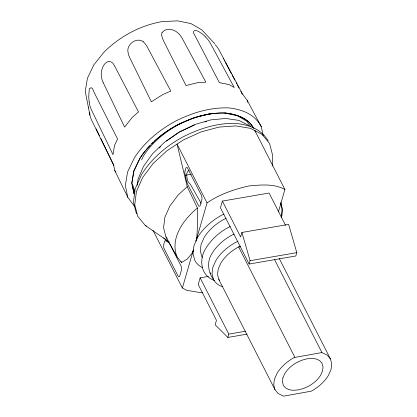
<?xml version="1.0" encoding="UTF-8"?>
<svg xmlns="http://www.w3.org/2000/svg" width="417" height="417" viewBox="0 0 417 417"><rect width="100%" height="100%" fill="white"/><g stroke="black" fill="none" stroke-linecap="round" stroke-linejoin="round"><path stroke-width="0.63" d="M272.536 165.956L272.577 155.046L269.554 143.464L262.038 134.368L250.544 128.373L235.855 125.898L218.972 127.096L201.046 131.902L183.303 139.976L166.941 150.772L153.086 163.558L142.677 177.454L136.427 191.523L134.754 204.799L137.782 216.381L145.293 225.482L169.323 242.063M103.046 82.305L124.605 127.096L132.194 117.474L138.491 111.902L115.827 68.268A36.915 9.351 75.3 0 0 112.59 62.863C105.736 57.447 100.471 69.316 101.336 75.237A29.623 22.987 -26.8 0 0 103.035 82.311M137.334 185.211L137.964 179.43L143.396 166.524L152.544 153.769L164.778 142.009L179.253 132.027L194.968 124.485L210.846 119.867L225.785 118.47L238.764 120.372L248.886 125.413M281.188 217.048L282.184 209.125L280.61 203.105M281.532 217.695C282.71 212.639 282.309 207.285 280.876 202.323M185.018 171.064L185.826 168.265A3.253 1.282 83.5 0 1 186.154 167.566L187.066 167.472A2.836 1.121 83.5 0 1 187.514 168.087L201.447 195.432A2.836 1.121 83.5 0 1 201.797 196.386L202.016 198.695A3.253 1.282 83.5 0 1 201.849 199.707L200.191 205.414A3.253 1.282 83.5 0 1 199.868 206.113L198.951 206.207A2.836 1.121 83.5 0 1 198.502 205.591L188.062 185.096A13.641 5.39 83.5 0 1 186.008 178.909L184.986 173.946A3.039 1.199 83.5 0 1 185.023 171.074M202.756 292.703L201.458 292.791L186.769 290.315L182.385 288.027L193.431 249.913L192.086 253.171L187.447 258.91L181.609 262.496L177.043 256.971L165.956 236.866L163.563 227.718L164.882 217.231L169.823 206.118L178.049 195.135L187.223 186.67L177.069 144.089L207.046 202.933L196 241.047L196.834 236.778L197.679 223.595L197.397 208L187.223 186.67M208.458 276.393L200.139 277.826L198.205 284.498L216.454 320.313L215.162 324.765L227.849 337.442L247.046 334.132M222.376 201.088L220.442 207.76L249.116 264.044L295.83 255.986L296.8 252.65L288.627 224.398L241.912 232.457L240.625 236.903L222.376 201.088L269.09 193.029L285.572 225.378M227.849 337.442L228.813 334.106L200.139 277.826M249.116 264.044L250.085 260.708L241.912 232.457M278.384 211.992L284.905 189.5L254.923 130.662L255.23 131.908M139.992 158.074L133.815 170.892L131.772 183.099L134.013 193.879M141.587 159.925L143.542 155.869A70.708 44.687 -26.8 0 1 179.555 124.073C193.853 116.911 209.527 112.465 225.613 113.038C236.048 114.42 247.761 117.667 253.135 127.597M143.224 41.622C136.792 37.337 128.384 43.102 127.779 50.165L127.899 50.947A30.649 20.678 15 0 0 129.619 57.442L151.34 101.8L162.906 94.487L170.798 91.088L147.582 47.522A35.69 20.657 -81.8 0 0 143.719 42.195L143.203 41.596M159.19 148.04L160.55 146.727M197.397 208C183.574 219.478 169.662 238.269 177.043 256.971M189.109 170.355C185.727 172.059 186.733 176.297 187.269 179.3A7.73 7.209 -54.3 0 0 187.999 181.51L188.995 182.969A9.622 8.976 -54.3 0 0 190.298 184.173L201.15 203.334M166.44 141.04L179.305 132.121M207.046 202.933C219.54 194.223 234.213 189.302 248.954 185.94C260.865 184.867 274.037 183.454 284.905 189.5M179.883 131.84L194.499 125.011M223.96 214.135L221.63 215.193A48.325 30.477 -27 0 0 197.663 237.309L193.973 245.608L192.988 253.442L194.775 260.276A38.583 24.332 -27 0 0 202.334 267.657M226.077 218.378L223.783 219.42A39.657 25.01 -27 0 0 204.111 237.57L201.088 244.383L200.28 250.81L201.745 256.419A31.666 19.969 -27 0 0 202.36 257.503M230.288 226.467C220.588 231.143 212.19 238.488 206.29 247.505L205.977 248.167C198.471 259.384 200.65 276.205 214.771 280.552M234.093 234.109L231.8 235.152A39.657 25.01 -27 0 0 212.128 253.301C206.629 261.443 207.901 271.712 213.473 279.442A31.666 19.969 -27 0 0 222.678 286.75M237.81 241.401L235.516 242.444A39.657 25.01 -27 0 0 215.844 260.594L212.821 267.406L212.008 273.833L213.473 279.442M240.348 246.192L237.977 247.271A34.486 21.752 -27 0 0 220.869 263.054L218.237 268.975L217.533 274.563L218.81 279.442L274.991 389.702L278.155 393.533L283.55 396.15L311.306 391.172A34.486 21.752 -27 0 0 328.414 375.389L331.041 369.467L331.744 363.879L330.472 359.001L279.317 258.608M330.472 359.001L327.309 355.169L321.914 352.553L294.157 357.531A34.486 21.752 -27 0 0 277.05 373.314L274.417 379.235L273.714 384.828L274.991 389.702M205.346 36.868L206.014 37.53A36.425 27.36 -4.6 0 1 210.481 43.436L234.234 87.518L229.35 84.677L219.363 82.629L196.709 38.963A31.004 1.501 65.3 0 0 193.869 33.61L193.493 33.026C192.915 25.969 204.382 35.226 205.331 36.837M204.929 121.952L206.769 121.41M253.963 128.671C248.506 118.225 236.595 114.352 225.607 113.038C208.964 112.439 192.81 117.286 178.033 124.657A74.429 46.939 -27 0 0 140.128 158.168L133.94 170.98L131.887 183.183L134.102 193.947M210.429 113.685L194.171 117.62L177.934 124.589A74.481 47.069 -26.8 0 0 154.363 141.128M197.168 116.671L210.408 113.716M185.263 175.296L191.33 174.249M240.536 246.64L238.649 246.963L294.829 357.223M250.085 260.708L296.8 252.65M228.813 334.106L245.451 331.239M89.671 113.846L89.368 112.147L89.931 113.122M224.82 113.101L237.221 115.66L246.77 121.211L250.925 126.825M145.293 225.482L146.388 226.05M165.617 240.797L167.728 241.985A13.641 5.39 83.5 0 1 170.579 245.42L181.025 265.926A2.836 1.121 83.5 0 1 181.374 266.875L181.588 269.189A3.253 1.282 83.5 0 1 181.421 270.195L179.769 275.903A3.253 1.282 83.5 0 1 179.44 276.601L178.528 276.695A2.836 1.121 83.5 0 1 178.08 276.085L164.147 248.735A2.836 1.121 83.5 0 1 163.792 247.781L163.579 245.472A3.253 1.282 83.5 0 1 163.745 244.466L164.559 241.667A3.039 1.199 83.5 0 1 165.617 240.786M163.652 237.935L168.249 241.511M215.594 45.192L215.063 44.65M268.246 140.91C261.089 128.744 247.938 124.386 234.552 123.338C216.069 123.197 198.247 128.91 182 137.417A81.904 51.656 -27 0 0 141.368 174.9L135.124 188.964L133.45 202.245L136.474 213.827M218.81 279.442L219.603 280.401M165.956 236.866L167.196 238.373M214.745 43.733L201.812 29.857L190.96 23.592L177.684 20.86L162.208 21.569C140.049 25.432 119.57 36.566 103.718 52.448L93.872 64.88L87.414 78.26L85.256 91.391L89.936 115.17M263.127 135.541L261.323 126.778L247.286 100.476L242.428 93.893L219.238 50.301A29.935 12.963 86 0 0 215.923 45.542M261.323 126.778C254.792 114.216 242.261 109.416 228.865 107.909C210.481 107.237 192.628 112.606 176.302 120.748A82.217 51.854 -27 0 0 134.436 157.767L127.597 171.919L125.329 185.398L127.774 197.288L134.769 206.769M89.676 113.867L89.832 114.665A37.744 20.61 31 0 0 91.969 120.867L113.664 165.21L114.743 170.454L115.863 171.971M180.999 261.376L181.609 262.496M225.373 62.336L231.425 73.752M232.029 74.893L234.75 80.033M236.262 82.884L236.866 84.025M237.471 85.167L238.988 88.023M240.802 91.448L242.313 94.305M274.605 259.702L321.914 352.553M152.997 230.34L182.385 288.027M97.505 131.756L99.465 135.76M100.883 138.668L113.924 165.408M114.743 170.454L127.774 197.288M133.226 185.841L134.915 192.122M88.315 107.289L88.43 107.857M247.286 100.476L247.646 102.228M89.191 102.071L88.727 96.728L89.306 88.706L91.203 87.685L92.621 88.675L92.866 89.384A38.015 6.344 55.1 0 0 95.472 95.112L117.578 139.038L114.566 145.278L112.991 154.634L91.292 109.509A29.299 20.11 -66.9 0 1 89.202 102.066M140.326 157.563A74.481 47.069 -26.8 0 1 145.543 150.438M146.377 149.437A74.481 47.069 -26.8 0 1 149.891 145.528M151.626 143.756A74.481 47.069 -26.8 0 1 153.43 141.999M97.239 131.214A29.935 12.963 86 0 1 96.734 130.073M96.489 129.478A29.935 12.963 86 0 1 96.249 128.874M223.204 58.531A37.744 20.61 31 0 1 223.543 59.063M224.184 60.131A37.744 20.61 31 0 1 224.773 61.195M210.731 273.761A31.666 19.969 -27 0 1 210.053 272.702M282.914 377.771L282.418 381.685L283.31 385.099A19.276 12.156 -27 0 0 293.245 390.276L298.218 389.921L303.503 388.508L308.731 386.126A24.139 15.226 -27 0 0 320.709 375.081L322.549 370.932L323.039 367.017L322.148 363.603A19.276 12.156 -27 0 0 312.218 358.427L307.24 358.782L301.96 360.199L296.727 362.576A24.139 15.226 -27 0 0 284.754 373.622L282.914 377.771M161.994 32.724L161.546 35.049L161.765 35.706A31.4 11.676 44 0 0 163.902 41.575L186.018 85.527L198.466 82.488L205.842 82.159L182.224 38.432A35.466 26.714 -48.5 0 0 177.913 32.922C173.529 28.966 166.07 27.35 161.994 32.724"/></g></svg>
